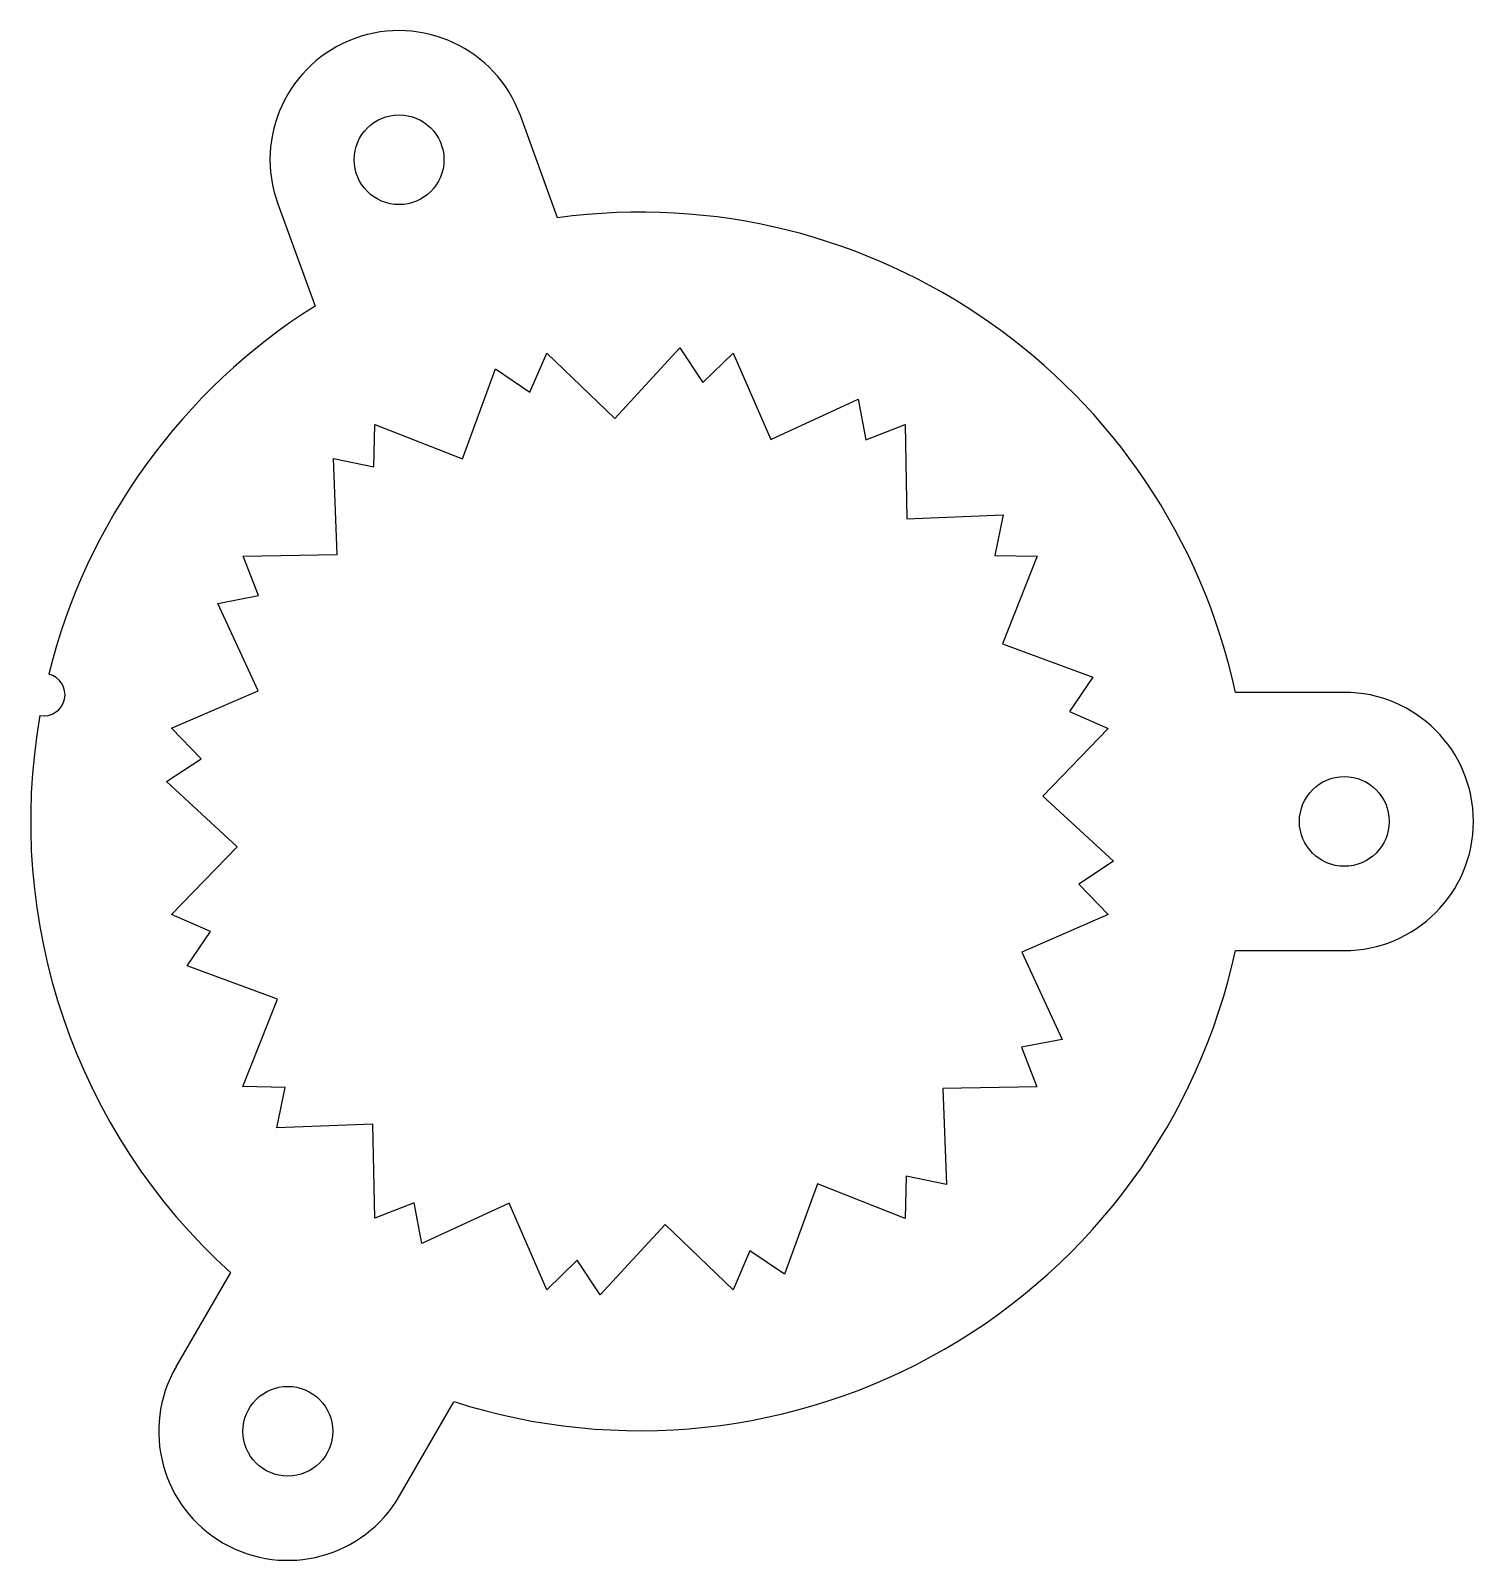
# Model space of a CAD drawing. Header units: millimetres. Extents: x -43 to 59, y -53 to 56.
import ezdxf

# ---------------------------------------------------------------- set-up
doc = ezdxf.new("R2010")
doc.units = ezdxf.units.MM

msp = doc.modelspace()

# ---------------------------------------------------------------- linework, layer by layer
for p, q in [((-5.87, 43.03), (-8.52, 50.32)), ((-25.81, 44.03), (-23.16, 36.74)), ((-7.84, 30.61), (-6.63, 33.38)), ((-6.63, 33.38), (-1.8, 28.72)), ((-1.8, 28.72), (2.84, 33.75)), ((2.84, 33.75), (4.47, 31.28)), ((4.47, 31.28), (6.64, 33.38)), ((6.64, 33.38), (9.32, 27.22)), ((-12.66, 25.84), (-10.29, 32.27)), ((-10.29, 32.27), (-7.84, 30.61)), ((9.32, 27.22), (15.54, 30.09)), ((15.54, 30.09), (16.1, 27.19)), ((-18.96, 25.28), (-18.9, 28.3)), ((-18.9, 28.3), (-12.66, 25.84)), ((16.1, 27.19), (18.91, 28.29)), ((18.91, 28.29), (19.03, 21.58)), ((-21.85, 25.88), (-18.96, 25.28)), ((-21.58, 19.03), (-21.85, 25.88)), ((19.03, 21.58), (25.88, 21.85)), ((25.88, 21.85), (25.28, 18.96)), ((-28.29, 18.91), (-21.58, 19.03)), ((-27.19, 16.1), (-28.29, 18.91)), ((25.28, 18.96), (28.3, 18.9)), ((28.3, 18.9), (25.84, 12.66)), ((-30.09, 15.54), (-27.19, 16.1)), ((-27.22, 9.32), (-30.09, 15.54)), ((25.84, 12.66), (32.27, 10.29)), ((32.27, 10.29), (30.61, 7.84)), ((-33.38, 6.64), (-27.22, 9.32)), ((50.2, 9.2), (42.45, 9.2)), ((30.61, 7.84), (33.38, 6.63)), ((-31.28, 4.47), (-33.38, 6.64)), ((33.38, 6.63), (28.72, 1.8)), ((-33.75, 2.84), (-31.28, 4.47)), ((-28.72, -1.8), (-33.75, 2.84)), ((28.72, 1.8), (33.75, -2.84)), ((-33.38, -6.63), (-28.72, -1.8)), ((33.75, -2.84), (31.28, -4.47)), ((31.28, -4.47), (33.38, -6.64)), ((-30.61, -7.84), (-33.38, -6.63)), ((33.38, -6.64), (27.22, -9.32)), ((-32.27, -10.29), (-30.61, -7.84)), ((27.22, -9.32), (30.09, -15.54)), ((42.45, -9.2), (50.2, -9.2)), ((-25.84, -12.66), (-32.27, -10.29)), ((-28.3, -18.9), (-25.84, -12.66)), ((30.09, -15.54), (27.19, -16.1)), ((27.19, -16.1), (28.29, -18.91)), ((-25.28, -18.96), (-28.3, -18.9)), ((-25.88, -21.85), (-25.28, -18.96)), ((28.29, -18.91), (21.58, -19.03)), ((21.58, -19.03), (21.85, -25.88)), ((-19.03, -21.58), (-25.88, -21.85)), ((-18.91, -28.29), (-19.03, -21.58)), ((12.66, -25.84), (10.29, -32.27)), ((18.9, -28.3), (12.66, -25.84)), ((18.96, -25.28), (18.9, -28.3)), ((21.85, -25.88), (18.96, -25.28)), ((-16.1, -27.19), (-18.91, -28.29)), ((-15.54, -30.09), (-16.1, -27.19)), ((-9.32, -27.22), (-15.54, -30.09)), ((-6.64, -33.38), (-9.32, -27.22)), ((1.8, -28.72), (-2.84, -33.75)), ((6.63, -33.38), (1.8, -28.72)), ((-4.47, -31.28), (-6.64, -33.38)), ((-2.84, -33.75), (-4.47, -31.28)), ((7.84, -30.61), (6.63, -33.38)), ((10.29, -32.27), (7.84, -30.61)), ((-29.19, -32.16), (-33.07, -38.87)), ((-17.13, -48.07), (-13.26, -41.36))]:
    msp.add_line(p, q)
for centre in [(-17.17, 47.17), (50.2, 0), (-25.1, -43.47)]:
    msp.add_circle(centre, 3.2)
for centre, radius, start, end in [((-17.17, 47.17), 9.2, 20, 200), ((0, 0), 43.43, 12.2291, 97.7709), ((0, 0), 43.43, 122.2291, 166.0211), ((-42.48, 9.03), 1.5, 258.9894, 437.0106), ((50.2, 0), 9.2, -90, 90), ((0, 0), 43.43, 169.9789, 227.7709), ((0, 0), 43.43, 252.2291, 347.7709), ((-25.1, -43.47), 9.2, 150, 330)]:
    msp.add_arc(centre, radius, start, end)

doc.saveas('drawing.dxf')
